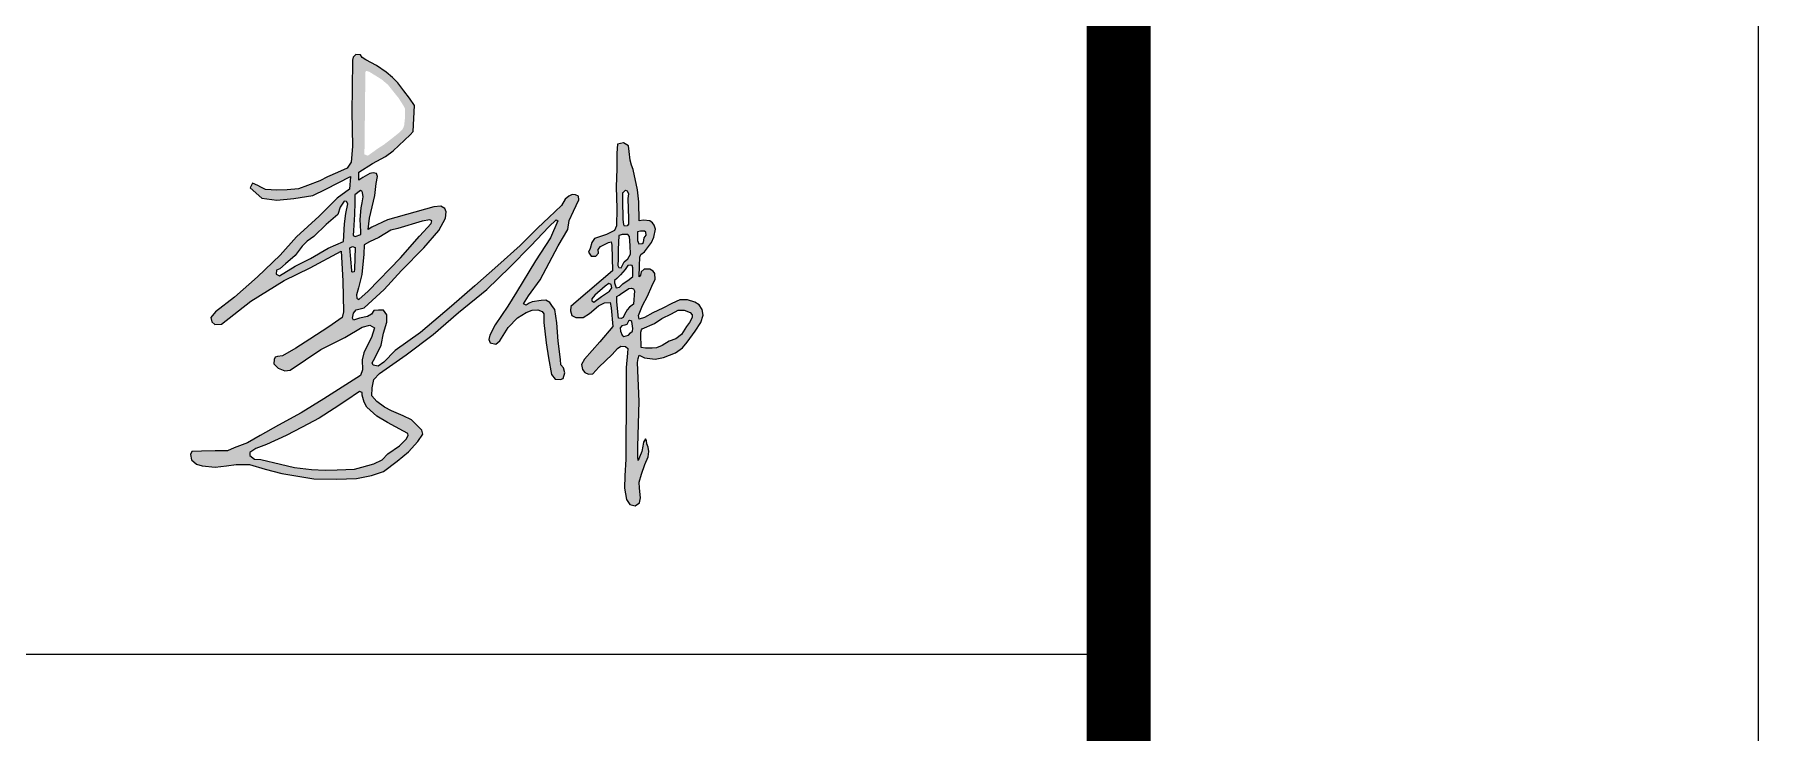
# Model space of a CAD drawing. Extents: x 8844666 to 9156203, y 1662182 to 2655606.
# Drawn here: x 9152162 to 9156203, y 2302381 to 2304018 of the extents above; entities that cross this region are included whole.
import ezdxf

# ---------------------------------------------------------------- set-up
doc = ezdxf.new("R2010")
doc.units = 0
doc.header["$LTSCALE"] = 1000
doc.header["$MEASUREMENT"] = 0
doc.layers.get('0').update_dxf_attribs({"linetype": 'CONTINUOUS'})
doc.layers.add('PP-PM-TK', color=7, linetype='CONTINUOUS')
doc.layers.add('PUB_TITLE', color=4, linetype='CONTINUOUS')

# ---------------------------------------------------------------- blocks, each defined once
blk = doc.blocks.new('A1-TK')
h = blk.add_hatch(color=7)
h.paths.add_polyline_path([(9150602.5, 1818049.7), (9150629.6, 1818079.5), (9150664.9, 1818114.8), (9150688.1, 1818141.9), (9150698.8, 1818161), (9150699.8, 1818171.1), (9150697.7, 1818176.1), (9150691.3, 1818180.1), (9150680.2, 1818178.9), (9150607.9, 1818158.5), (9150583.5, 1818147.2), (9150577.8, 1818143.6), (9150579.8, 1818161.3), (9150588.1, 1818196.6), (9150590.3, 1818215.2), (9150592.5, 1818226.3), (9150591, 1818231.3), (9150585.5, 1818232.2), (9150580.2, 1818231.2), (9150569.4, 1818224.6), (9150563.3, 1818220.4), (9150563.3, 1818232.9), (9150584.5, 1818246.6), (9150604.6, 1818257.5), (9150616.7, 1818266.4), (9150643.2, 1818291.4), (9150647.9, 1818296.5), (9150650.2, 1818337.1), (9150642.5, 1818348.6), (9150633.5, 1818360.1), (9150624.3, 1818372.5), (9150615.5, 1818380.9), (9150605.9, 1818389.3), (9150590.8, 1818399.7), (9150574.1, 1818408.7), (9150568.5, 1818412.3), (9150565.9, 1818416.4), (9150558.4, 1818416.8), (9150554.3, 1818412.7), (9150553.5, 1818408), (9150552.6, 1818363.2), (9150552.1, 1818328), (9150553.1, 1818273.2), (9150551.1, 1818248.8), (9150545, 1818239.3), (9150529.7, 1818232.7), (9150514, 1818225.9), (9150502.1, 1818219.6), (9150482.8, 1818212.4), (9150469, 1818207.1), (9150450.9, 1818205.5), (9150435, 1818204.8), (9150417.4, 1818206.3), (9150409.9, 1818209.8), (9150405.1, 1818212.1), (9150397, 1818215.9), (9150393.4, 1818208.4), (9150411.3, 1818192.6), (9150434.8, 1818189.5), (9150461.8, 1818192.2), (9150491.4, 1818196.5), (9150511.6, 1818206.5), (9150550, 1818226.4), (9150548.3, 1818206.5), (9150529.2, 1818192.3), (9150501.3, 1818164.6), (9150465.5, 1818131.9), (9150440.3, 1818103.3), (9150405, 1818069.8), (9150368.6, 1818037.7), (9150338.9, 1818014.6), (9150332.1, 1818006.1), (9150333.4, 1817999), (9150338.1, 1817995.1), (9150348.4, 1817995.6), (9150394.4, 1818031.3), (9150446.7, 1818063.8), (9150486.9, 1818083.7), (9150535.4, 1818109.6), (9150538, 1818063.5), (9150539.2, 1818014.8), (9150536.9, 1818006.1), (9150516, 1817991.3), (9150486.5, 1817972.3), (9150464.8, 1817958), (9150444.1, 1817946.1), (9150436.1, 1817944.8), (9150432.5, 1817944), (9150430.7, 1817940.6), (9150430.5, 1817933.7), (9150436.9, 1817926.6), (9150447.6, 1817922.4), (9150455.8, 1817923.7), (9150503.9, 1817956.2), (9150541.5, 1817974.7), (9150568.6, 1817990.9), (9150580.4, 1817994), (9150587.6, 1817989.9), (9150583.1, 1817974.7), (9150572.8, 1817955.5), (9150570.7, 1817950.7), (9150568.3, 1817939.9), (9150568.7, 1817924.1), (9150565.9, 1817915.5), (9150508.6, 1817879), (9150472.9, 1817856.8), (9150437.6, 1817837.6), (9150408.9, 1817821.5), (9150389.3, 1817810.2), (9150368.4, 1817802.4), (9150357.9, 1817797.7), (9150338.5, 1817797.7), (9150317.2, 1817797.3), (9150302.1, 1817796.6), (9150299.9, 1817792.1), (9150301.7, 1817783.7), (9150309.6, 1817777), (9150318.3, 1817774.2), (9150338.7, 1817771.9), (9150356.2, 1817774.4), (9150371.2, 1817776.4), (9150392.1, 1817776.2), (9150416.9, 1817768.8), (9150442.8, 1817762.3), (9150492.7, 1817753.9), (9150528.5, 1817753.5), (9150559.4, 1817754.3), (9150582.8, 1817759.1), (9150601.6, 1817765.4), (9150622.8, 1817781.2), (9150640.8, 1817796.1), (9150655.2, 1817812.2), (9150663.4, 1817823.6), (9150661.7, 1817829.8), (9150655.2, 1817836.4), (9150645.4, 1817846.3), (9150632.3, 1817852.5), (9150614.1, 1817860.1), (9150603.4, 1817865.8), (9150591.2, 1817874.6), (9150583.6, 1817883.5), (9150584.1, 1817896), (9150586.8, 1817909.1), (9150595.3, 1817918.3), (9150636.9, 1817947.7), (9150679.4, 1817979.5), (9150719.1, 1818013.9), (9150763.2, 1818050), (9150798.9, 1818084.7), (9150831.7, 1818118.1), (9150860.2, 1818147.9), (9150871.4, 1818158.7), (9150874, 1818157), (9150862.9, 1818130.4), (9150839.1, 1818094.4), (9150809.5, 1818045.6), (9150796.1, 1818023.6), (9150776.4, 1817994.7), (9150767.6, 1817978.2), (9150766.3, 1817971.8), (9150768.6, 1817966.3), (9150777, 1817964.4), (9150783.4, 1817969.5), (9150796.6, 1817990.4), (9150811.2, 1818005.5), (9150824.8, 1818013.6), (9150834.1, 1818017.5), (9150842.8, 1818018.2), (9150849.6, 1818015.5), (9150852, 1818011.7), (9150852.4, 1817998.2), (9150855.8, 1817966.2), (9150859.7, 1817943.2), (9150864.4, 1817917.1), (9150869.8, 1817909.8), (9150878.2, 1817909.1), (9150882.6, 1817910.6), (9150884.8, 1817919.3), (9150883.1, 1817927.5), (9150878.6, 1817931.8), (9150878.3, 1817940.1), (9150874.6, 1817968.8), (9150872.7, 1817997.6), (9150869.4, 1818018.4), (9150865.9, 1818023), (9150861.8, 1818029.3), (9150855.5, 1818033.1), (9150847.9, 1818032.6), (9150834, 1818030.4), (9150829.1, 1818028.2), (9150824.5, 1818025.2), (9150820.7, 1818027.4), (9150828.3, 1818039.6), (9150846.6, 1818064.7), (9150874.6, 1818118.1), (9150889.8, 1818143.5), (9150891.7, 1818157.7), (9150898.6, 1818172.4), (9150907.1, 1818190), (9150906.2, 1818195.5), (9150901.9, 1818197.9), (9150896.5, 1818198.4), (9150891.2, 1818195.8), (9150885.4, 1818190.7), (9150879.6, 1818181.2), (9150860.2, 1818162.5), (9150843, 1818145.9), (9150815, 1818118.6), (9150780.6, 1818087.2), (9150744.5, 1818055.4), (9150708.2, 1818023.7), (9150659.3, 1817982.6), (9150619.8, 1817954.4), (9150602.3, 1817936.1), (9150593.1, 1817929.9), (9150585.7, 1817931.4), (9150583.8, 1817935.3), (9150588.1, 1817942.4), (9150598, 1817962.8), (9150601.6, 1817981.4), (9150606.7, 1817998.8), (9150606.7, 1818010.2), (9150601.9, 1818017.4), (9150593.7, 1818017.5), (9150586.8, 1818016.7), (9150582.8, 1818011.2), (9150576.6, 1818007.7), (9150564.2, 1818004.8), (9150554.9, 1818002), (9150553, 1818004.7), (9150554.9, 1818012.9), (9150558.9, 1818017.8), (9150571.4, 1818021.3)])
h.paths.add_polyline_path([(9150560, 1818036.1), (9150559.3, 1818041.2), (9150562.5, 1818052.2), (9150567.7, 1818073.3), (9150570.8, 1818105.1), (9150571.7, 1818119.6), (9150579.8, 1818124.5), (9150594.6, 1818130.9), (9150613.4, 1818142.3), (9150624.3, 1818145.3), (9150662.3, 1818156.6), (9150674.1, 1818158.8), (9150677, 1818157), (9150676.3, 1818153.1), (9150658, 1818133.2), (9150628, 1818099), (9150577.5, 1818047), (9150563.4, 1818034)], flags=16)
h.paths.add_polyline_path([(9150553.7, 1818077), (9150552.4, 1818077.2), (9150552.2, 1818079.6), (9150549, 1818115.1), (9150553.4, 1818117.2), (9150557.5, 1818115.4), (9150556.2, 1818081.3), (9150555.7, 1818077.5)], flags=16)
h.paths.add_polyline_path([(9150487.8, 1818098.4), (9150463.5, 1818086.2), (9150439.3, 1818071.2), (9150433.9, 1818073.9), (9150434.4, 1818080.1), (9150439.8, 1818082.2), (9150448.8, 1818090.1), (9150463.4, 1818103.1), (9150474.7, 1818117.5), (9150482.5, 1818125.1), (9150492.9, 1818132.4), (9150511.9, 1818151.2), (9150530.1, 1818167.1), (9150534.1, 1818178.4), (9150540, 1818187.8), (9150543.9, 1818187.2), (9150546.1, 1818183.6), (9150542.8, 1818168.3), (9150540.9, 1818152.3), (9150539.2, 1818124.8), (9150515.2, 1818114.2)], flags=16)
h.paths.add_polyline_path([(9150557.2, 1818132.5), (9150554.3, 1818134.2), (9150554.8, 1818141.8), (9150556.2, 1818166.8), (9150557, 1818185.6), (9150556.7, 1818197.6), (9150566, 1818204.4), (9150567.6, 1818203.4), (9150568.7, 1818201.5), (9150570.1, 1818194.4), (9150568.1, 1818185.2), (9150567, 1818177.5), (9150565.1, 1818159.1), (9150566.4, 1818140.4), (9150566.4, 1818135.6)], flags=16)
h.paths.add_polyline_path([(9150564.1, 1817890.3), (9150568.3, 1817888.6), (9150568.2, 1817884.7), (9150571.6, 1817873.5), (9150575.9, 1817865.6), (9150591.4, 1817851.6), (9150607.9, 1817841.9), (9150632.7, 1817828.1), (9150639.8, 1817824.8), (9150640.4, 1817821.4), (9150637.1, 1817815.6), (9150626.6, 1817805.3), (9150608.2, 1817793.1), (9150599.8, 1817783.7), (9150586.4, 1817777.4), (9150567.8, 1817772.1), (9150556.5, 1817768.9), (9150529.5, 1817768), (9150510.6, 1817767.4), (9150489.4, 1817768.5), (9150462.6, 1817771.5), (9150440.8, 1817776.7), (9150410.2, 1817783.8), (9150400.2, 1817784.4), (9150392.9, 1817790.4), (9150393, 1817794.9), (9150402.2, 1817801.1), (9150418.8, 1817807.4), (9150449.6, 1817821.8), (9150474.8, 1817834.7), (9150501.1, 1817848.8), (9150524.5, 1817863.8), (9150543, 1817875.8)], flags=16)
h.paths.add_polyline_path([(9150577.2, 1818258.8), (9150571.9, 1818260.9), (9150573.4, 1818389.7), (9150574.9, 1818391.4), (9150579.5, 1818390), (9150598.6, 1818378.2), (9150608.5, 1818369.9), (9150617.2, 1818359), (9150625.2, 1818349.1), (9150633.5, 1818336), (9150635.5, 1818331.6), (9150635.5, 1818319.9), (9150633.9, 1818305.5), (9150631.4, 1818300.1), (9150627.3, 1818295.8), (9150614.2, 1818285.3), (9150602.1, 1818276), (9150593, 1818270.2)], flags=16)
h = blk.add_hatch(color=7)
h.paths.add_polyline_path([(9151002.4, 1818100.5), (9151003.9, 1818104.6), (9151009.3, 1818108.5), (9151020.4, 1818123), (9151024.3, 1818131.8), (9151026.5, 1818143.9), (9151024.5, 1818150.2), (9151021.8, 1818154), (9151017.7, 1818157.2), (9151008, 1818158), (9151001.3, 1818157), (9151000.7, 1818186.8), (9150998.8, 1818205.5), (9150991.9, 1818237.3), (9150989.5, 1818244.2), (9150987.1, 1818251.8), (9150985.4, 1818265.2), (9150984.7, 1818274.3), (9150976.5, 1818279.1), (9150967.3, 1818277), (9150966.1, 1818262.9), (9150966.1, 1818238.2), (9150965.1, 1818210.2), (9150966.1, 1818176.6), (9150965.7, 1818149.2), (9150962.7, 1818141.9), (9150950, 1818135.9), (9150931.5, 1818129.3), (9150927.2, 1818123), (9150924.4, 1818113.6), (9150921.8, 1818108), (9150926.1, 1818102), (9150933.6, 1818101.7), (9150937.5, 1818106.5), (9150937.3, 1818112.1), (9150940.7, 1818117.2), (9150953.4, 1818123.2), (9150957.5, 1818124.1), (9150958.6, 1818119.2), (9150959.4, 1818078.9), (9150903, 1818030.5), (9150894.5, 1818023.3), (9150893.7, 1818016.4), (9150895.9, 1818009.2), (9150902.4, 1818006.2), (9150913.8, 1818006), (9150923.6, 1818012.3), (9150937.6, 1818024), (9150946.9, 1818029.1), (9150956.1, 1818029.3), (9150957.3, 1818021.1), (9150960, 1817991.7), (9150939.9, 1817967.8), (9150915.7, 1817940.8), (9150911.3, 1817932.7), (9150912.7, 1817924.8), (9150916.2, 1817920.2), (9150921.9, 1817917.2), (9150929, 1817917.7), (9150938.3, 1817928.3), (9150958.9, 1817948.4), (9150967.6, 1817957.7), (9150972.8, 1817961.2), (9150979.9, 1817960.7), (9150983.4, 1817957.7), (9150983.1, 1817950.1), (9150981, 1817927.8), (9150981, 1817892.5), (9150980.5, 1817784.5), (9150978.7, 1817758.5), (9150978.2, 1817739.1), (9150981.5, 1817721.4), (9150986.6, 1817713.5), (9150995.2, 1817711.6), (9151001.7, 1817716.5), (9151003.4, 1817724), (9151001.9, 1817739.5), (9151001.1, 1817748.6), (9151004.7, 1817760.9), (9151010.3, 1817776.1), (9151015.3, 1817788.2), (9151016.3, 1817796.5), (9151015.5, 1817803.2), (9151013.1, 1817808.6), (9151012.5, 1817814), (9151011, 1817816.1), (9151008.2, 1817811.4), (9151007.1, 1817805.1), (9151005.4, 1817796.8), (9151001.5, 1817787.5), (9150999.7, 1817782.4), (9150999.2, 1817788), (9150999.2, 1817804.4), (9151001, 1817874.8), (9150998.7, 1817935.6), (9150999.4, 1817941.7), (9151001.1, 1817947.3), (9151009.4, 1817942.9), (9151026, 1817941.1), (9151039, 1817943.4), (9151057.8, 1817950.6), (9151068.7, 1817958.6), (9151076.2, 1817967.4), (9151088.8, 1817984.4), (9151097.8, 1817998.4), (9151101.1, 1818009.7), (9151099.7, 1818018.3), (9151094.9, 1818025.8), (9151088.4, 1818030.1), (9151076.9, 1818033.6), (9151064.9, 1818033.6), (9151052.3, 1818028), (9151038.1, 1818020.8), (9151022.4, 1818013.3), (9151009.7, 1818005.9), (9151001.3, 1818003.4), (9151000.4, 1818009.1), (9151006.2, 1818025), (9151014.2, 1818039.5), (9151021, 1818055.2), (9151026, 1818066.1), (9151025.9, 1818074.6), (9151023, 1818078.5), (9151017.9, 1818081.4), (9151009, 1818081.6), (9151004.6, 1818077.2), (9151003.4, 1818072.4), (9151001, 1818069.5), (9151002, 1818086.9)])
h.paths.add_polyline_path([(9150990.3, 1818087.4), (9150991.1, 1818083.7), (9150991.1, 1818079.1), (9150991.1, 1818070.1), (9150985.5, 1818065.3), (9150975.5, 1818058.5), (9150970.6, 1818053.3), (9150965.4, 1818052.5), (9150962.9, 1818060), (9150962.5, 1818063.8), (9150966.5, 1818067.1), (9150972.1, 1818072.6), (9150979.6, 1818080.8), (9150983.4, 1818087.3), (9150987.7, 1818087.6)], flags=16)
h.paths.add_polyline_path([(9150983.6, 1818097.6), (9150978, 1818092.8), (9150973.2, 1818083.8), (9150969.2, 1818084.3), (9150967.7, 1818087), (9150968.4, 1818097.3), (9150968.3, 1818112.5), (9150969.2, 1818134), (9150969.8, 1818134.4), (9150974.9, 1818135.8), (9150979.3, 1818135.8), (9150983.7, 1818135.6), (9150986, 1818132.5), (9150987, 1818118.7), (9150987.7, 1818105.2)], flags=16)
h.paths.add_polyline_path([(9151000.9, 1818121.3), (9150998.8, 1818126.3), (9150998.5, 1818139.8), (9151003.1, 1818140.7), (9151009.3, 1818141.1), (9151011.7, 1818139.6), (9151012, 1818134.9), (9151009, 1818130.4), (9151007.9, 1818123.3), (9151006, 1818121.7)], flags=16)
h.paths.add_polyline_path([(9150989, 1818051.6), (9150992.3, 1818050.8), (9150993.8, 1818047.8), (9150992.4, 1818026.6), (9150986.1, 1818022), (9150982.4, 1818018), (9150978.4, 1818010.5), (9150976.4, 1818006), (9150973.1, 1818004.6), (9150968.9, 1818004.7), (9150966.3, 1818030.4), (9150966.1, 1818038.7), (9150969.8, 1818041), (9150971.8, 1818042.7), (9150985.1, 1818051.4)], flags=16)
h.paths.add_polyline_path([(9150957.7, 1818057.8), (9150958.7, 1818052.2), (9150954.8, 1818047.2), (9150942.2, 1818038.6), (9150930.4, 1818030.2), (9150927.5, 1818032), (9150927.5, 1818035.4), (9150931.9, 1818040.7), (9150948.1, 1818054.9), (9150953.9, 1818058.9)], flags=16)
h.paths.add_polyline_path([(9150982.4, 1818149.3), (9150978.1, 1818148.5), (9150977.4, 1818150.7), (9150976.4, 1818159.6), (9150975.8, 1818189.2), (9150975.9, 1818201.2), (9150976, 1818201.2), (9150979.8, 1818204.9), (9150982.7, 1818204.2), (9150984.3, 1818199.2), (9150983.6, 1818192.1), (9150984.6, 1818160.1), (9150984.6, 1818151.7)], flags=16)
h.paths.add_polyline_path([(9150986, 1818001.2), (9150988, 1818001), (9150989.6, 1817999.7), (9150990.4, 1817996.1), (9150991.5, 1817988.8), (9150990.6, 1817984.5), (9150987.6, 1817982), (9150984.5, 1817978.5), (9150977.4, 1817976.3), (9150974.6, 1817978.3), (9150972.1, 1817984.6), (9150971.6, 1817989.7), (9150973.9, 1817993.1), (9150978.6, 1817994.2), (9150981.7, 1817995.3), (9150984.8, 1818000.4)], flags=16)
h.paths.add_polyline_path([(9151036.8, 1818004.4), (9151051.9, 1818011.6), (9151062.1, 1818017.3), (9151071.3, 1818017.3), (9151080.7, 1818013.6), (9151083.9, 1818010.2), (9151084.3, 1818005.8), (9151079.7, 1817998), (9151075.2, 1817991.9), (9151067.2, 1817979.6), (9151058.4, 1817972.9), (9151048, 1817969), (9151037.4, 1817962.3), (9151028.4, 1817958.4), (9151021.3, 1817958.1), (9151011.1, 1817957.9), (9151004.6, 1817959.1), (9151004.4, 1817965), (9151003.6, 1817974), (9151003.7, 1817983.1), (9151004.8, 1817986.6), (9151006.1, 1817988.1), (9151025.2, 1817996.4)], flags=16)
for points in [[(9150405.1, 1818212.1), (9150397, 1818215.9), (9150393.4, 1818208.4), (9150411.3, 1818192.6), (9150434.8, 1818189.5), (9150461.8, 1818192.2), (9150491.4, 1818196.5), (9150511.6, 1818206.5), (9150550, 1818226.4), (9150548.3, 1818206.5), (9150529.2, 1818192.3), (9150501.3, 1818164.6), (9150465.5, 1818131.9), (9150440.3, 1818103.3), (9150405, 1818069.8), (9150368.6, 1818037.7), (9150338.9, 1818014.6), (9150332.1, 1818006.1), (9150333.4, 1817999), (9150338.1, 1817995.1), (9150348.4, 1817995.6), (9150394.4, 1818031.3), (9150446.7, 1818063.8), (9150486.9, 1818083.7), (9150535.4, 1818109.6), (9150538, 1818063.5), (9150539.2, 1818014.8), (9150536.9, 1818006.1), (9150516, 1817991.3), (9150486.5, 1817972.3), (9150464.8, 1817958), (9150444.1, 1817946.1), (9150436.1, 1817944.8), (9150432.5, 1817944), (9150430.7, 1817940.6), (9150430.5, 1817933.7), (9150436.9, 1817926.6), (9150447.6, 1817922.4), (9150455.8, 1817923.7), (9150503.9, 1817956.2), (9150541.5, 1817974.7), (9150568.6, 1817990.9), (9150580.4, 1817994), (9150587.6, 1817989.9), (9150583.1, 1817974.7), (9150572.8, 1817955.5), (9150570.7, 1817950.7), (9150568.3, 1817939.9), (9150568.7, 1817924.1), (9150565.9, 1817915.5), (9150508.6, 1817879), (9150472.9, 1817856.8), (9150437.6, 1817837.6), (9150408.9, 1817821.5), (9150389.3, 1817810.2), (9150368.4, 1817802.4), (9150357.9, 1817797.7), (9150338.5, 1817797.7), (9150317.2, 1817797.3), (9150302.1, 1817796.6), (9150299.9, 1817792.1), (9150301.7, 1817783.7), (9150309.6, 1817777), (9150318.3, 1817774.2), (9150338.7, 1817771.9), (9150356.2, 1817774.4), (9150371.2, 1817776.4), (9150392.1, 1817776.2), (9150416.9, 1817768.8), (9150442.8, 1817762.3), (9150492.7, 1817753.9), (9150528.5, 1817753.5), (9150559.4, 1817754.3), (9150582.8, 1817759.1), (9150601.6, 1817765.4), (9150622.8, 1817781.2), (9150640.8, 1817796.1), (9150655.2, 1817812.2), (9150663.4, 1817823.6), (9150661.7, 1817829.8), (9150655.2, 1817836.4), (9150645.4, 1817846.3), (9150632.3, 1817852.5), (9150614.1, 1817860.1), (9150603.4, 1817865.8), (9150591.2, 1817874.6), (9150583.6, 1817883.5), (9150584.1, 1817896), (9150586.8, 1817909.1), (9150595.3, 1817918.3), (9150636.9, 1817947.7), (9150679.4, 1817979.5), (9150719.1, 1818013.9), (9150763.2, 1818050), (9150798.9, 1818084.7), (9150831.7, 1818118.1), (9150860.2, 1818147.9), (9150871.4, 1818158.7), (9150874, 1818157), (9150862.9, 1818130.4), (9150839.1, 1818094.4), (9150809.5, 1818045.6), (9150796.1, 1818023.6), (9150776.4, 1817994.7), (9150767.6, 1817978.2), (9150766.3, 1817971.8), (9150768.6, 1817966.3), (9150777, 1817964.4), (9150783.4, 1817969.5), (9150796.6, 1817990.4), (9150811.2, 1818005.5), (9150824.8, 1818013.6), (9150834.1, 1818017.5), (9150842.8, 1818018.2), (9150849.6, 1818015.5), (9150852, 1818011.7), (9150852.4, 1817998.2), (9150855.8, 1817966.2), (9150859.7, 1817943.2), (9150864.4, 1817917.1), (9150869.8, 1817909.8), (9150878.2, 1817909.1), (9150882.6, 1817910.6), (9150884.8, 1817919.3), (9150883.1, 1817927.5), (9150878.6, 1817931.8), (9150878.3, 1817940.1), (9150874.6, 1817968.8), (9150872.7, 1817997.6), (9150869.4, 1818018.4), (9150865.9, 1818023), (9150861.8, 1818029.3), (9150855.5, 1818033.1), (9150847.9, 1818032.6), (9150834, 1818030.4), (9150829.1, 1818028.2), (9150824.5, 1818025.2), (9150820.7, 1818027.4), (9150828.3, 1818039.6), (9150846.6, 1818064.7), (9150874.6, 1818118.1), (9150889.8, 1818143.5), (9150891.7, 1818157.7), (9150898.6, 1818172.4), (9150907.1, 1818190), (9150906.2, 1818195.5), (9150901.9, 1818197.9), (9150896.5, 1818198.4), (9150891.2, 1818195.8), (9150885.4, 1818190.7), (9150879.6, 1818181.2), (9150860.2, 1818162.5), (9150843, 1818145.9), (9150815, 1818118.6), (9150780.6, 1818087.2), (9150744.5, 1818055.4), (9150708.2, 1818023.7), (9150659.3, 1817982.6), (9150619.8, 1817954.4), (9150602.3, 1817936.1), (9150593.1, 1817929.9), (9150585.7, 1817931.4), (9150583.8, 1817935.3), (9150588.1, 1817942.4), (9150598, 1817962.8), (9150601.6, 1817981.4), (9150606.7, 1817998.8), (9150606.7, 1818010.2), (9150601.9, 1818017.4), (9150593.7, 1818017.5), (9150586.8, 1818016.7), (9150582.8, 1818011.2), (9150576.6, 1818007.7), (9150564.2, 1818004.8), (9150554.9, 1818002), (9150553, 1818004.7), (9150554.9, 1818012.9), (9150558.9, 1818017.8), (9150571.4, 1818021.3), (9150602.5, 1818049.7), (9150629.6, 1818079.5), (9150664.9, 1818114.8), (9150688.1, 1818141.9), (9150698.8, 1818161), (9150699.8, 1818171.1), (9150697.7, 1818176.1), (9150691.3, 1818180.1), (9150680.2, 1818178.9), (9150607.9, 1818158.5), (9150583.5, 1818147.2), (9150577.8, 1818143.6), (9150579.8, 1818161.3), (9150588.1, 1818196.6), (9150590.3, 1818215.2), (9150592.5, 1818226.3), (9150591, 1818231.3), (9150585.5, 1818232.2), (9150580.2, 1818231.2), (9150569.4, 1818224.6), (9150563.3, 1818220.4), (9150563.3, 1818232.9), (9150584.5, 1818246.6), (9150604.6, 1818257.5), (9150616.7, 1818266.4), (9150643.2, 1818291.4), (9150647.9, 1818296.5), (9150650.2, 1818337.1), (9150642.5, 1818348.6), (9150633.5, 1818360.1), (9150624.3, 1818372.5), (9150615.5, 1818380.9), (9150605.9, 1818389.3), (9150590.8, 1818399.7), (9150574.1, 1818408.7), (9150568.5, 1818412.3), (9150565.9, 1818416.4), (9150558.4, 1818416.8), (9150554.3, 1818412.7), (9150553.5, 1818408), (9150552.6, 1818363.2), (9150552.1, 1818328), (9150553.1, 1818273.2), (9150551.1, 1818248.8), (9150545, 1818239.3), (9150529.7, 1818232.7), (9150514, 1818225.9), (9150502.1, 1818219.6), (9150482.8, 1818212.4), (9150469, 1818207.1), (9150450.9, 1818205.5), (9150435, 1818204.8), (9150417.4, 1818206.3), (9150409.9, 1818209.8), (9150405.1, 1818212.1)], [(9150566, 1818204.4), (9150556.7, 1818197.6), (9150557, 1818185.6), (9150556.2, 1818166.8), (9150554.8, 1818141.8), (9150554.3, 1818134.2), (9150557.2, 1818132.5), (9150566.4, 1818135.6), (9150566.4, 1818140.4), (9150565.1, 1818159.1), (9150567, 1818177.5), (9150568.1, 1818185.2), (9150570.1, 1818194.4), (9150568.7, 1818201.5), (9150567.6, 1818203.4), (9150566, 1818204.4)], [(9150549, 1818115.1), (9150553.4, 1818117.2), (9150557.5, 1818115.4), (9150556.2, 1818081.3), (9150555.7, 1818077.5), (9150553.7, 1818077), (9150552.4, 1818077.2), (9150552.2, 1818079.6), (9150549, 1818115.1)], [(9150564.1, 1817890.3), (9150543, 1817875.8), (9150524.5, 1817863.8), (9150501.1, 1817848.8), (9150474.8, 1817834.7), (9150449.6, 1817821.8), (9150418.8, 1817807.4), (9150402.2, 1817801.1), (9150393, 1817794.9), (9150392.9, 1817790.4), (9150400.2, 1817784.4), (9150410.2, 1817783.8), (9150440.8, 1817776.7), (9150462.6, 1817771.5), (9150489.4, 1817768.5), (9150510.6, 1817767.4), (9150529.5, 1817768), (9150556.5, 1817768.9), (9150567.8, 1817772.1), (9150586.4, 1817777.4), (9150599.8, 1817783.7), (9150608.2, 1817793.1), (9150626.6, 1817805.3), (9150637.1, 1817815.6), (9150640.4, 1817821.4), (9150639.8, 1817824.8), (9150632.7, 1817828.1), (9150607.9, 1817841.9), (9150591.4, 1817851.6), (9150575.9, 1817865.6), (9150571.6, 1817873.5), (9150568.2, 1817884.7), (9150568.3, 1817888.6), (9150564.1, 1817890.3)]]:
    blk.add_lwpolyline(points)
for points in [[(9150984.7, 1818274.3), (9150976.5, 1818279.1), (9150967.3, 1818277), (9150966.1, 1818262.9), (9150966.1, 1818238.2), (9150965.1, 1818210.2), (9150966.1, 1818176.6), (9150965.7, 1818149.2), (9150962.7, 1818141.9), (9150950, 1818135.9), (9150931.5, 1818129.3), (9150927.2, 1818123), (9150924.4, 1818113.6), (9150921.8, 1818108), (9150926.1, 1818102), (9150933.6, 1818101.7), (9150937.5, 1818106.5), (9150937.3, 1818112.1), (9150940.7, 1818117.2), (9150953.4, 1818123.2), (9150957.5, 1818124.1), (9150958.6, 1818119.2), (9150959.4, 1818078.9), (9150903, 1818030.5), (9150894.5, 1818023.3), (9150893.7, 1818016.4), (9150895.9, 1818009.2), (9150902.4, 1818006.2), (9150913.8, 1818006), (9150923.6, 1818012.3), (9150937.6, 1818024), (9150946.9, 1818029.1), (9150956.1, 1818029.3), (9150957.3, 1818021.1), (9150960, 1817991.7), (9150939.9, 1817967.8), (9150915.7, 1817940.8), (9150911.3, 1817932.7), (9150912.7, 1817924.8), (9150916.2, 1817920.2), (9150921.9, 1817917.2), (9150929, 1817917.7), (9150938.3, 1817928.3), (9150958.9, 1817948.4), (9150967.6, 1817957.7), (9150972.8, 1817961.2), (9150979.9, 1817960.7), (9150983.4, 1817957.7), (9150983.1, 1817950.1), (9150981, 1817927.8), (9150981, 1817892.5), (9150980.5, 1817784.5), (9150978.7, 1817758.5), (9150978.2, 1817739.1), (9150981.5, 1817721.4), (9150986.6, 1817713.5), (9150995.2, 1817711.6), (9151001.7, 1817716.5), (9151003.4, 1817724), (9151001.9, 1817739.5), (9151001.1, 1817748.6), (9151004.7, 1817760.9), (9151010.3, 1817776.1), (9151015.3, 1817788.2), (9151016.3, 1817796.5), (9151015.5, 1817803.2), (9151013.1, 1817808.6), (9151012.5, 1817814), (9151011, 1817816.1), (9151008.2, 1817811.4), (9151007.1, 1817805.1), (9151005.4, 1817796.8), (9151001.5, 1817787.5), (9150999.7, 1817782.4), (9150999.2, 1817788), (9150999.2, 1817804.4), (9151001, 1817874.8), (9150998.7, 1817935.6), (9150999.4, 1817941.7), (9151001.1, 1817947.3), (9151009.4, 1817942.9), (9151026, 1817941.1), (9151039, 1817943.4), (9151057.8, 1817950.6), (9151068.7, 1817958.6), (9151076.2, 1817967.4), (9151088.8, 1817984.4), (9151097.8, 1817998.4), (9151101.1, 1818009.7), (9151099.7, 1818018.3), (9151094.9, 1818025.8), (9151088.4, 1818030.1), (9151076.9, 1818033.6), (9151064.9, 1818033.6), (9151052.3, 1818028), (9151038.1, 1818020.8), (9151022.4, 1818013.3), (9151009.7, 1818005.9), (9151001.3, 1818003.4), (9151000.4, 1818009.1), (9151006.2, 1818025), (9151014.2, 1818039.5), (9151021, 1818055.2), (9151026, 1818066.1), (9151025.9, 1818074.6), (9151023, 1818078.5), (9151017.9, 1818081.4), (9151009, 1818081.6), (9151004.6, 1818077.2), (9151003.4, 1818072.4), (9151001, 1818069.5), (9151002, 1818086.9), (9151002.4, 1818100.5), (9151003.9, 1818104.6), (9151009.3, 1818108.5), (9151020.4, 1818123), (9151024.3, 1818131.8), (9151026.5, 1818143.9), (9151024.5, 1818150.2), (9151021.8, 1818154), (9151017.7, 1818157.2), (9151008, 1818158), (9151001.3, 1818157), (9151000.7, 1818186.8), (9150998.8, 1818205.5), (9150991.9, 1818237.3), (9150989.5, 1818244.2), (9150987.1, 1818251.8), (9150985.4, 1818265.2), (9150984.7, 1818274.3)], [(9150976, 1818201.2), (9150979.8, 1818204.9), (9150982.7, 1818204.2), (9150984.3, 1818199.2), (9150983.6, 1818192.1), (9150984.6, 1818160.1), (9150984.6, 1818151.7), (9150982.4, 1818149.3), (9150978.1, 1818148.5), (9150977.4, 1818150.7), (9150976.4, 1818159.6), (9150975.8, 1818189.2), (9150975.9, 1818201.2)], [(9150434.4, 1818080.1), (9150433.9, 1818073.9), (9150439.3, 1818071.2), (9150463.5, 1818086.2), (9150487.8, 1818098.4), (9150515.2, 1818114.2), (9150539.2, 1818124.8), (9150540.9, 1818152.3), (9150542.8, 1818168.3), (9150546.1, 1818183.6), (9150543.9, 1818187.2), (9150540, 1818187.8), (9150534.1, 1818178.4), (9150530.1, 1818167.1), (9150511.9, 1818151.2), (9150492.9, 1818132.4), (9150482.5, 1818125.1), (9150474.7, 1818117.5), (9150463.4, 1818103.1), (9150448.8, 1818090.1), (9150439.8, 1818082.2), (9150434.4, 1818080.1)], [(9150571.7, 1818119.6), (9150570.8, 1818105.1), (9150567.7, 1818073.3), (9150562.5, 1818052.2), (9150559.3, 1818041.2), (9150560, 1818036.1), (9150563.4, 1818034), (9150577.5, 1818047), (9150628, 1818099), (9150658, 1818133.2), (9150676.3, 1818153.1), (9150677, 1818157), (9150674.1, 1818158.8), (9150662.3, 1818156.6), (9150624.3, 1818145.3), (9150613.4, 1818142.3), (9150594.6, 1818130.9), (9150579.8, 1818124.5), (9150571.7, 1818119.6)], [(9150969.2, 1818134), (9150968.3, 1818112.5), (9150968.4, 1818097.3), (9150967.7, 1818087), (9150969.2, 1818084.3), (9150973.2, 1818083.8), (9150978, 1818092.8), (9150983.6, 1818097.6), (9150987.7, 1818105.2), (9150987, 1818118.7), (9150986, 1818132.5), (9150983.7, 1818135.6), (9150979.3, 1818135.8), (9150974.9, 1818135.8), (9150969.8, 1818134.4)], [(9150998.5, 1818139.8), (9150998.8, 1818126.3), (9151000.9, 1818121.3), (9151006, 1818121.7), (9151007.9, 1818123.3), (9151009, 1818130.4), (9151012, 1818134.9), (9151011.7, 1818139.6), (9151009.3, 1818141.1), (9151003.1, 1818140.7), (9150998.5, 1818139.8)], [(9150983.4, 1818087.3), (9150979.6, 1818080.8), (9150972.1, 1818072.6), (9150966.5, 1818067.1), (9150962.5, 1818063.8), (9150962.9, 1818060), (9150965.4, 1818052.5), (9150970.6, 1818053.3), (9150975.5, 1818058.5), (9150985.5, 1818065.3), (9150991.1, 1818070.1), (9150991.1, 1818079.1), (9150991.1, 1818083.7), (9150990.3, 1818087.4), (9150987.7, 1818087.6)], [(9150948.1, 1818054.9), (9150931.9, 1818040.7), (9150927.5, 1818035.4), (9150927.5, 1818032), (9150930.4, 1818030.2), (9150942.2, 1818038.6), (9150954.8, 1818047.2), (9150958.7, 1818052.2), (9150957.7, 1818057.8), (9150953.9, 1818058.9), (9150948.1, 1818054.9)], [(9150971.8, 1818042.7), (9150985.1, 1818051.4), (9150989, 1818051.6), (9150992.3, 1818050.8), (9150993.8, 1818047.8), (9150992.4, 1818026.6), (9150986.1, 1818022), (9150982.4, 1818018), (9150978.4, 1818010.5), (9150976.4, 1818006), (9150973.1, 1818004.6), (9150968.9, 1818004.7), (9150966.3, 1818030.4), (9150966.1, 1818038.7), (9150969.8, 1818041)], [(9151006.1, 1817988.1), (9151025.2, 1817996.4), (9151036.8, 1818004.4), (9151051.9, 1818011.6), (9151062.1, 1818017.3), (9151071.3, 1818017.3), (9151080.7, 1818013.6), (9151083.9, 1818010.2), (9151084.3, 1818005.8), (9151079.7, 1817998), (9151075.2, 1817991.9), (9151067.2, 1817979.6), (9151058.4, 1817972.9), (9151048, 1817969), (9151037.4, 1817962.3), (9151028.4, 1817958.4), (9151021.3, 1817958.1), (9151011.1, 1817957.9), (9151004.6, 1817959.1), (9151004.4, 1817965), (9151003.6, 1817974), (9151003.7, 1817983.1), (9151004.8, 1817986.6)], [(9150984.8, 1818000.4), (9150981.7, 1817995.3), (9150978.6, 1817994.2), (9150973.9, 1817993.1), (9150971.6, 1817989.7), (9150972.1, 1817984.6), (9150974.6, 1817978.3), (9150977.4, 1817976.3), (9150984.5, 1817978.5), (9150987.6, 1817982), (9150990.6, 1817984.5), (9150991.5, 1817988.8), (9150990.4, 1817996.1), (9150989.6, 1817999.7), (9150988, 1818001), (9150986, 1818001.2)]]:
    blk.add_lwpolyline(points, close=True)
at = {"layer": 'PP-PM-TK', "color": 4}
blk.add_line((9146250.4, 1817479.9), (9151750.4, 1817479.9), dxfattribs=at)
at = {"layer": 'PP-PM-TK', "color": 4, "const_width": 70}
blk.add_lwpolyline([(9146250.4, 1854615.8), (9151750.4, 1854615.8), (9151750.4, 1797215.8), (9146250.4, 1797215.8)], close=True, dxfattribs=at)

msp = doc.modelspace()

# ---------------------------------------------------------------- linework, layer by layer
at = {"layer": 'PUB_TITLE'}
msp.add_lwpolyline([(8903902.8, 2270668.9), (9156202.8, 2270668.9), (9156202.8, 2359768.9), (8903902.8, 2359768.9)], close=True, dxfattribs=at)
at = {"layer": 'PUB_TITLE', "const_width": 150}
msp.add_lwpolyline([(8907652.8, 2272168.9), (9154702.8, 2272168.9), (9154702.8, 2358268.9), (8907652.8, 2358268.9)], close=True, dxfattribs=at)

# ---------------------------------------------------------------- block references
at = {"xscale": 1.5, "yscale": 1.5, "zscale": 1.5}
msp.add_blockref('A1-TK', (-4572922.9, -423654.8), dxfattribs=at)

doc.saveas('drawing.dxf')
